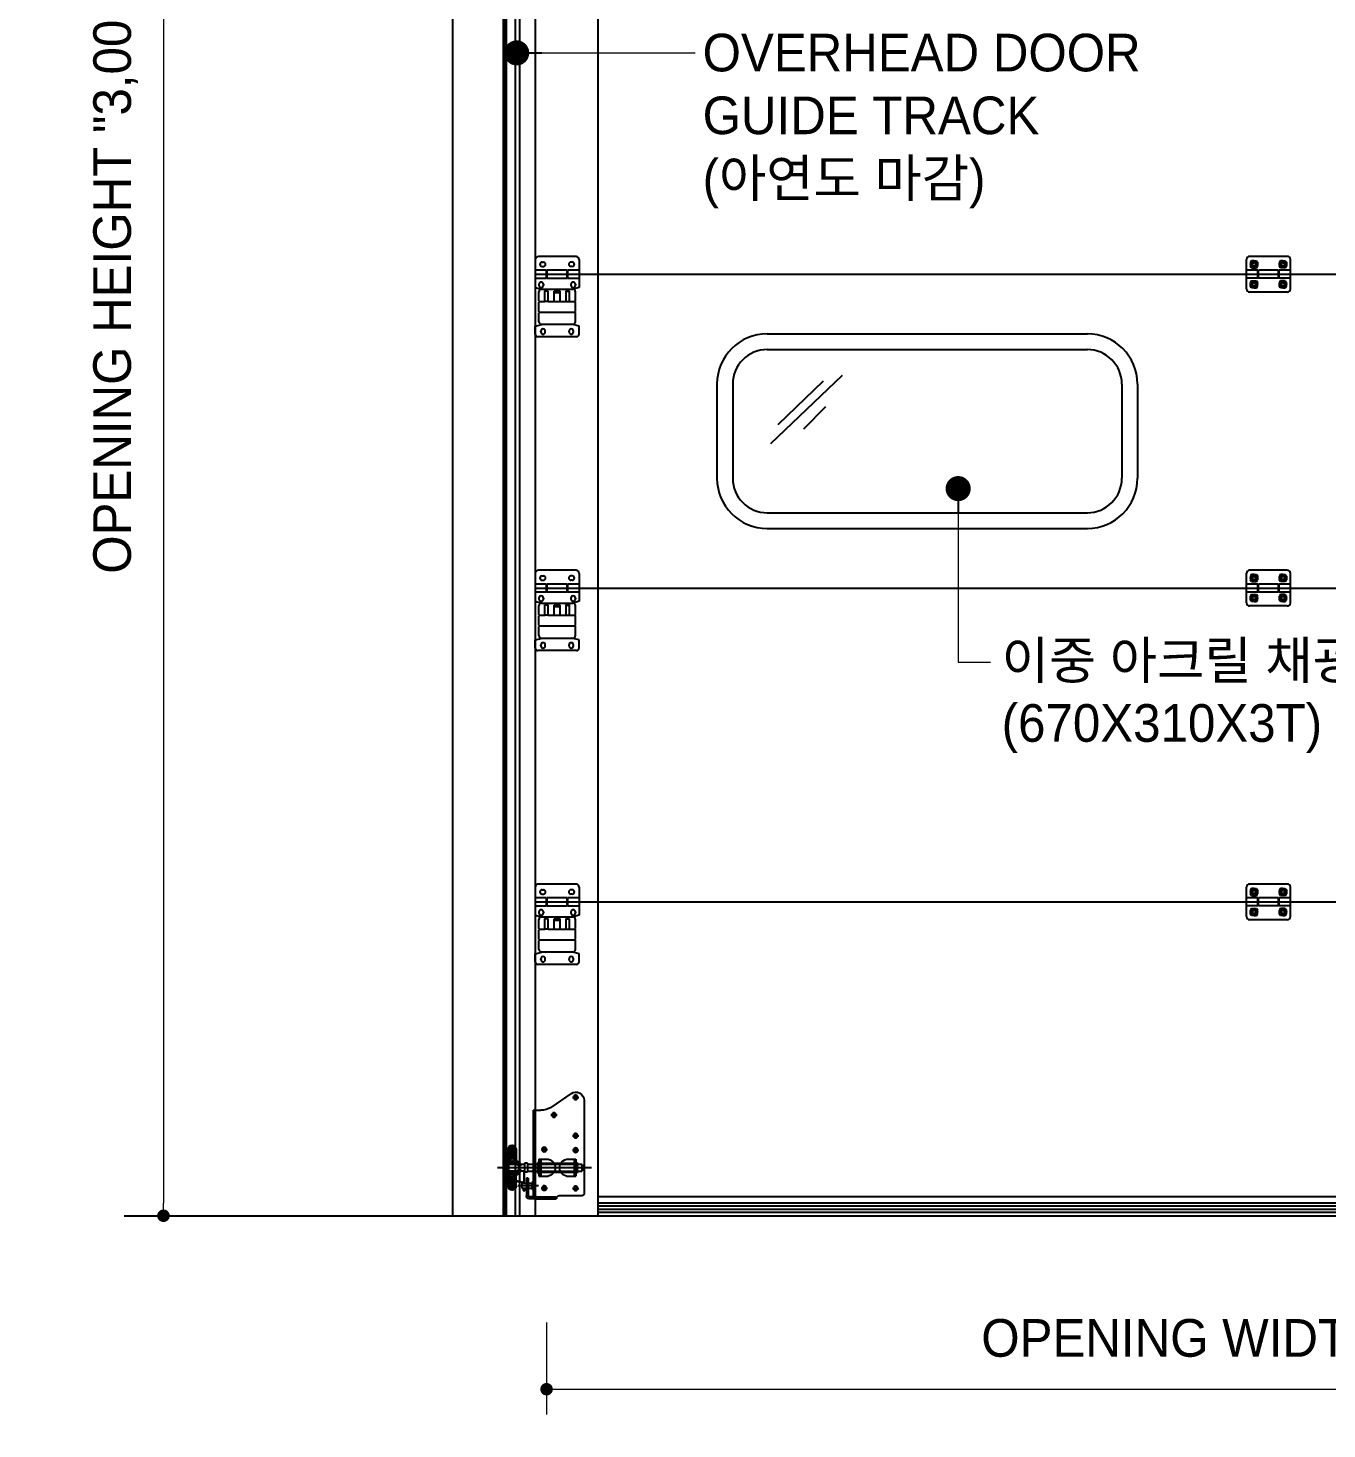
# Model space of a CAD drawing. Header units: millimetres. Extents: x 1448 to 104164, y -19509 to -89.
# Drawn here: x 22531 to 24600, y -8008 to -5776 of the extents above; entities that cross this region are included whole.
import ezdxf

# ---------------------------------------------------------------- set-up
doc = ezdxf.new("R2010")
doc.units = ezdxf.units.MM
doc.header["$LTSCALE"] = 60
doc.header["$MEASUREMENT"] = 0
doc.header["$PDSIZE"] = -10
doc.linetypes.add('HIDDEN', pattern=[2, 1, -1])
doc.layers.get('0').update_dxf_attribs({"linetype": 'CONTINUOUS'})
doc.layers.get('Defpoints').update_dxf_attribs({"color": 171, "linetype": 'CONTINUOUS'})
for name, color, linetype in [('2COL', 2, 'CONTINUOUS'), ('8', 8, 'CONTINUOUS'), ('A-text', 3, 'CONTINUOUS'), ('cen', 14, 'CONTINUOUS'), ('DIM', 7, 'CONTINUOUS'), ('HID', 2, 'HIDDEN')]:
    doc.layers.add(name, color=color, linetype=linetype)
doc.styles.add('0T-OUT', font='H2GTRE.TTF')
doc.dimstyles.new('MAIN', dxfattribs={"dimtxt": 1.5, "dimasz": 0.5, "dimexe": 1, "dimexo": 2, "dimgap": 1, "dimtad": 1, "dimdec": 0, "dimdsep": 46, "dimlunit": 6, "dimtxsty": '0T-OUT', "dimblk": 'DOT', "dimcen": 2.5, "dimdle": 2, "dimclrd": 256, "dimclre": 256, "dimclrt": 3, "dimadec": 0, "dimazin": 0, "dimtfac": 1, "dimtdec": 0, "dimtix": 1, "dimtmove": 2, "dimatfit": 3, "dimldrblk": 'DOT', "dimfxl": 1, "dimtvp": 1, "dimtolj": 1, "dimtzin": 0, "dimlwd": 0, "dimlwe": 0, "dimarcsym": 0})
pattern_1 = [(315, (-1349.5989, 143.4213), (-1.122532, -1.122532), [])]
pattern_2 = [(45, (-1349.5989, -156.9184), (-1.122532, 1.122532), [])]

# ---------------------------------------------------------------- blocks, each defined once
blk = doc.blocks.new('_Dot')
at = {"color": 0, "linetype": 'ByBlock', "lineweight": -2}
blk.add_line((-0.5, 0), (-1, 0), dxfattribs=at)
at = {"color": 0, "linetype": 'ByBlock', "const_width": 0.5}
blk.add_lwpolyline([(-0.25, 0, 1), (0.25, 0, 1)], format="xyb", close=True, dxfattribs=at)
blk = doc.blocks.new('*D124')
at = {"layer": 'Defpoints', "color": 0, "transparency": 16777216}
for p in [(23149.2, -4668), (22746.9, -7668), (23149.2, -7668)]:
    blk.add_point(p, dxfattribs=at)
at = {"layer": 'DIM', "lineweight": 0, "transparency": 16777216}
for p, q in [((23029.2, -4668), (22706.9, -4668)), ((22746.9, -4688), (22746.9, -7648)), ((23029.2, -7668), (22706.9, -7668))]:
    blk.add_line(p, q, dxfattribs=at)
at = {"layer": 'DIM', "lineweight": 0, "transparency": 16777216, "xscale": 20, "yscale": 20, "zscale": 20}
for p, rotation in [((22746.9, -4668), 90), ((22746.9, -7668), 270)]:
    blk.add_blockref('_Dot', p, dxfattribs=dict(at, rotation=rotation))
at = {"layer": 'DIM', "color": 3, "transparency": 16777216, "insert": (22670.7, -6168), "char_height": 60, "attachment_point": 5, "rotation": 90, "style": '0T-OUT'}
blk.add_mtext('\\A1;OPENING HEIGHT "3,000"', dxfattribs=at)
blk = doc.blocks.new('버텀힌지')
h = blk.add_hatch()
h.set_pattern_fill('ANSI31', color=8, scale=0.5, style=0)
h.set_pattern_definition(pattern_2)
edge = h.paths.add_edge_path()
edge.add_arc((42.8, 22.5), 6.55, 0, 180)
edge.add_line((36.3, 22.5), (38.6, 22.5))
edge.add_arc((42.8, 22.5), 4.26, 0, 180, ccw=False)
edge.add_line((47.1, 22.5), (49.4, 22.5))
h = blk.add_hatch()
h.set_pattern_fill('ANSI31', color=8, scale=0.5, style=0)
h.set_pattern_definition(pattern_2)
h.paths.add_polyline_path([(42.8, 26.3, 0.453839), (42.3, 26.8, 0.241553), (39.1, 24.6), (40.1, 22.5, -0.254336), (41.3, 24.9), (41.3, 9.5), (38.8, 7.6), (38.8, 5.1), (40.3, 5.1), (40.3, 6.8), (42.8, 8.7)])
h = blk.add_hatch()
h.set_pattern_fill('ANSI31', color=8, scale=0.5, angle=90, style=0)
h.set_pattern_definition([(135, (-1349.5989, -156.9184), (-1.122532, -1.122532), [])])
edge = h.paths.add_edge_path()
edge.add_arc((43.3, 26.3), 0.5, 82.3582, 180)
edge.add_line((42.8, 26.3), (42.8, 8.7))
edge.add_line((42.8, 8.7), (45.4, 6.8))
edge.add_line((45.4, 6.8), (45.4, 5.1))
edge.add_line((45.4, 5.1), (46.9, 5.1))
edge.add_line((46.9, 5.1), (46.9, 7.6))
edge.add_line((46.9, 7.6), (44.3, 9.5))
edge.add_line((44.3, 9.5), (44.3, 24.9))
edge.add_arc((42.8, 22.5), 2.76, 0, 57.0793, ccw=False)
edge.add_line((45.6, 22.5), (46.6, 24.6))
edge.add_arc((42.8, 22.5), 4.26, 28.0388, 82.3582)
h = blk.add_hatch()
h.set_pattern_fill('ANSI31', color=8, scale=0.5, style=0)
h.set_pattern_definition([(315, (-1349.5989, 143.3088), (-1.122532, -1.122532), [])])
h.paths.add_polyline_path([(45, 4.3), (48.4, 4.3), (48.4, -1.3), (34, -1.3, 0.000067), (34, -1.3), (34, 4.3), (40.7, 4.3, 0.563264)])
h = blk.add_hatch()
h.set_pattern_fill('ANSI31', color=8, scale=0.5, style=0)
h.set_pattern_definition([(45, (-1349.5989, -156.8059), (-1.122532, 1.122532), [])])
h.paths.add_polyline_path([(45, -17.8), (48.4, -17.8), (48.4, -12.2), (34, -12.2, -0.000067), (34, -12.2), (34, -17.8), (40.7, -17.8, -0.563264)])
h = blk.add_hatch()
h.set_pattern_fill('ANSI31', color=8, scale=0.5, style=0)
h.set_pattern_definition(pattern_1)
h.paths.add_polyline_path([(42.8, -22.3), (40.3, -20.3), (40.3, -18.6), (38.8, -18.6), (38.8, -21.1), (41.3, -23), (41.3, -38.4, -0.254336), (40.1, -36), (39.1, -38, 0.241553), (42.3, -40.3, 0.453839), (42.8, -39.8)])
h = blk.add_hatch()
h.set_pattern_fill('ANSI31', color=8, scale=0.5, angle=90, style=0)
h.set_pattern_definition([(225, (-1349.5989, 143.4213), (-1.122532, 1.122532), [])])
edge = h.paths.add_edge_path()
edge.add_arc((43.3, -39.6), 0.5, 180, 277.6418)
edge.add_arc((42.8, -36), 4.26, 277.6418, 331.9612)
edge.add_line((45.6, -36), (46.6, -38))
edge.add_arc((42.8, -36), 2.76, 302.9207, 360)
edge.add_line((44.3, -38.4), (44.3, -23))
edge.add_line((46.9, -21.1), (44.3, -23))
edge.add_line((46.9, -21.1), (46.9, -18.6))
edge.add_line((45.4, -18.6), (46.9, -18.6))
edge.add_line((45.4, -20.3), (45.4, -18.6))
edge.add_line((45.4, -20.3), (42.8, -22.3))
edge.add_line((42.8, -39.8), (42.8, -22.3))
h = blk.add_hatch()
h.set_pattern_fill('ANSI31', color=8, scale=0.5, style=0)
h.set_pattern_definition(pattern_1)
edge = h.paths.add_edge_path()
edge.add_arc((42.8, -36), 6.55, 180, 360, ccw=False)
edge.add_line((36.3, -36), (38.6, -36))
edge.add_arc((42.8, -36), 4.26, 180, 360)
edge.add_line((47.1, -36), (49.4, -36))
at = {"color": 8}
for p, q in [((-72, 100.8), (-72, -48.2)), ((-19.3, 89.4), (-51.7, 111.5)), ((9, 84.8), (-3.3, 84.8)), ((9, 84.8), (9, -51.2)), ((36.3, 22.5), (36.3, 4.3)), ((36.3, 22.5), (38.6, 22.5)), ((38.6, 22.5), (38.6, 4.3)), ((39.1, 24.6), (39.1, 7.7)), ((40.1, 22.5), (39.1, 24.6)), ((40.1, 22.5), (40.1, 8.5)), ((41.3, 24.9), (41.3, 9.5)), ((42.8, 26.3), (42.8, 8.7)), ((42.8, 26.3), (42.8, 9.4)), ((44.3, 24.9), (44.3, 9.5)), ((45.6, 22.5), (46.6, 24.6)), ((45.6, 22.5), (45.6, 8.5)), ((46.6, 24.6), (46.6, 7.7)), ((47.1, 22.5), (47.1, 4.3)), ((47.1, 22.5), (49.4, 22.5)), ((49.4, 22.5), (49.4, -36)), ((-61, 1.8), (-59, 0.8)), ((-61, 1.8), (-61, -15.2)), ((-61, 0.9), (-59, 0)), ((-59, 6.8), (-59, -20.2)), ((-44, 6.8), (-59, 6.8)), ((-56, 6.8), (-56, -20.2)), ((-3, 0.3), (-56, 0.3)), ((0, 6.8), (-15, 6.8)), ((-3, 6.8), (-3, -20.2)), ((0, 6.8), (0, -20.2)), ((2, 1.8), (0, 0.8)), ((2, 0.9), (0, 0)), ((2, 1.8), (2, -15.2)), ((18.2, 0.3), (18.2, -13.7)), ((18.2, 0.3), (23.2, 0.3)), ((23.2, 0.3), (23.2, -13.7)), ((40.7, 4.3), (34, 4.3)), ((34, 4.3), (34, -1.6)), ((38.8, 7.6), (41.3, 9.5)), ((38.8, 7.6), (38.8, 5.1)), ((40.3, 5.1), (38.8, 5.1)), ((40.3, 6.8), (42.8, 8.7)), ((40.3, 6.8), (40.3, 5.1)), ((45.4, 6.8), (42.8, 8.7)), ((46.9, 7.6), (44.3, 9.5)), ((48.4, 4.3), (45, 4.3)), ((45.4, 6.8), (45.4, 5.1)), ((45.4, 5.1), (46.9, 5.1)), ((46.9, 7.6), (46.9, 5.1)), ((48.4, -1.3), (48.4, 4.3)), ((-68.8, -1.8), (-68.3, -1.3)), ((-68.8, -1.8), (-68.8, -11.7)), ((-68.8, -11.7), (-68.3, -12.2)), ((-68.3, -1.3), (18.2, -1.3)), ((-68.3, -1.3), (-68.3, -12.2)), ((18.2, -12.2), (-68.3, -12.2)), ((-61, -14.4), (-59, -13.5)), ((-61, -15.2), (-59, -14.3)), ((-44, -20.2), (-59, -20.2)), ((-3, -13.7), (-56, -13.7)), ((0, -20.2), (-15, -20.2)), ((2, -14.4), (0, -13.5)), ((2, -15.2), (0, -14.3)), ((18.2, -13.7), (23.2, -13.7)), ((23.3, -13.6), (22.8, -13.6)), ((23.2, -1.3), (28.3, -1.3)), ((23.2, -12.2), (28.3, -12.2)), ((34, -1.3), (48.4, -1.3)), ((34, -12.2), (34, -17.8)), ((34, -12.2), (48.4, -12.2)), ((40.7, -17.8), (34, -17.8)), ((36.3, -36), (36.3, -17.8)), ((38.6, -17.8), (38.6, -36)), ((40.3, -18.6), (38.8, -18.6)), ((38.8, -21.1), (38.8, -18.6)), ((38.8, -21.1), (41.3, -23)), ((39.1, -38), (39.1, -21.3)), ((40.1, -36), (40.1, -22)), ((40.3, -20.3), (40.3, -18.6)), ((40.3, -20.3), (42.8, -22.3)), ((45.4, -20.3), (42.8, -22.3)), ((42.8, -39.8), (42.8, -22.3)), ((46.9, -21.1), (44.3, -23)), ((48.4, -17.8), (45, -17.8)), ((45.4, -20.3), (45.4, -18.6)), ((45.4, -18.6), (46.9, -18.6)), ((45.6, -36), (45.6, -22)), ((46.6, -38), (46.6, -21.3)), ((46.9, -21.1), (46.9, -18.6)), ((47.1, -17.8), (47.1, -36)), ((47.1, -17.8), (47.1, -36)), ((48.4, -1.3), (48.4, -12.2)), ((48.9, -1.8), (48.4, -1.3)), ((48.4, -12.2), (48.9, -11.7)), ((48.4, -12.2), (48.4, -17.8)), ((48.9, -1.8), (48.9, -11.7)), ((9, -28.2), (11.5, -30.2)), ((9, -42.2), (11.5, -40.2)), ((11.5, -30.2), (11.5, -40.2)), ((17, -31.2), (11.5, -31.2)), ((17, -39.2), (11.5, -39.2)), ((17, -23.2), (17, -51.7)), ((17, -23.2), (20, -23.2)), ((20, -23.2), (20, -51.7)), ((27, -31.2), (20, -31.2)), ((27, -39.2), (20, -39.2)), ((24.2, -31.2, 0.7), (24.2, -31, 0.7)), ((27, -31.2), (27, -39.2)), ((38.6, -36), (36.3, -36)), ((36.4, -27.7, 12.9), (36.5, -28.5, 13)), ((40.1, -36), (39.1, -38)), ((41.3, -38.4), (41.3, -23)), ((42.8, -39.8), (42.8, -22.9)), ((44.3, -38.4), (44.3, -23)), ((45.6, -36), (46.6, -38)), ((49.4, -36), (47.1, -36)), ((-32.5, -51.2), (-69, -51.2)), ((-28.5, -55.2), (-28.5, -55.2)), ((4.5, -56.2), (-27.5, -56.2)), ((3.5, -56.2), (15.5, -56.2)), ((4.5, -54.2), (4.5, -56.2)), ((4.7, -53.2), (15.5, -53.2))]:
    blk.add_line(p, q, dxfattribs=at)
at = {"color": 8, "extrusion": (-0.707107, -2e-16, 0.707107)}
for p, q in [((22.8, -31.2, -0.7), (22.8, -13.6, -0.7)), ((23.3, -31.2, -0.2), (23.3, -13.6, -0.2)), ((22.3, -41.6, -1.2), (22.8, -39.2, -0.7)), ((22.9, -41.8, -0.6), (23.4, -39.2, -0.1)), ((24.1, -41.8, 0.6), (23.6, -39.2, 0.1)), ((23.7, -31.2, 0.2), (23.7, -30.6, 0.2)), ((24, -30.1, 0.5), (36.4, -27.7, 12.9)), ((24.7, -41.6, 1.2), (24.2, -39.2, 0.7)), ((24.4, -30.8, 0.9), (36.5, -28.5, 13))]:
    blk.add_line(p, q, dxfattribs=at)
at = {"color": 8}
for centre, radius in [((-58.5, 105.3), 3.5), ((-24, 77.3), 3.5), ((-58.5, 44.3), 3.5), ((-58.5, 21.3), 3.5), ((-8.5, 22.3), 3.5), ((42.8, 5.6), 2.51), ((42.8, -19.1), 2.51), ((-58.5, -39.7), 3.5), ((-8.5, -39.2), 3.5)]:
    blk.add_circle(centre, radius, dxfattribs=at)
for centre, radius, start, end in [((-59, 100.8), 13, 55.6411, 180), ((-3.3, 114.8), 30, 237.6965, 270), ((42.8, 22.5), 6.55, 0, 180), ((42.8, 22.5), 4.26, 0, 180), ((42.8, 22.5), 4.26, 97.6418, 151.9612), ((42.8, 22.5), 2.76, 122.9207, 180), ((42.3, 26.3), 0.5, 0, 97.6418), ((43.3, 26.3), 0.5, 82.3582, 180), ((42.8, 22.5), 4.26, 28.0388, 82.3582), ((42.8, 22.5), 2.76, 0, 57.0793), ((-46.8, -6.7), 13.8, 30.5195, 78.3473), ((-12.2, -6.7), 13.8, 101.6527, 149.4805), ((31.2, -3.1), 3.34, 31.3739, 148.6261), ((-46.8, -6.7), 13.8, 281.6527, 329.4805), ((-12.2, -6.7), 13.8, 210.5195, 258.3473), ((31.2, -1.5), 2.85, 177.0662, 2.9338), ((31.2, -12), 2.85, 357.0586, 182.9414), ((31.2, -10.4), 3.34, 211.3861, 328.6139), ((42.8, -36), 6.55, 180, 0), ((42.8, -36), 4.26, 180, 0), ((42.8, -36), 4.26, 208.0388, 262.3582), ((42.8, -36), 2.76, 180, 237.0793), ((42.3, -39.6), 0.5, 262.3582, 0), ((43.3, -39.6), 0.5, 180, 277.6418), ((42.8, -36), 4.26, 277.6418, 331.9612), ((42.8, -36), 2.76, 302.9207, 0), ((-69, -48.2), 3, 180, 270), ((-32.5, -55.2), 4, 0, 90), ((-27.5, -55.2), 1, 180, 270), ((7.5, -54.2), 3, 90, 180), ((15.5, -51.7), 4.5, 270, 0), ((15.5, -51.7), 1.5, 270, 0)]:
    blk.add_arc(centre, radius, start, end, dxfattribs=at)
at = {"color": 8, "extrusion": (-0.707107, -2e-16, 0.707107)}
for centre, radius, start, end in [((42.2, 16.6, -16.6), 1.85, 250.5892, 109.4108), ((42.2, 16.6, -16.6), 1, 244.8195, 115.1805), ((30.6, 17.4, -16.6), 0.5, 189.0076, 270), ((31, 17.9, -16.6), 0.2, 187.7162, 270)]:
    blk.add_arc(centre, radius, start, end, dxfattribs=at)
at = {"layer": 'cen', "color": 8}
for p, q in [((-53.5, 105.3), (-63.5, 105.3)), ((-58.5, 100.3), (-58.5, 110.3)), ((-29, 77.3), (-19, 77.3)), ((-24, 72.3), (-24, 82.3)), ((-58.5, 39.3), (-58.5, 49.3)), ((-53.5, 44.3), (-63.5, 44.3)), ((-58.5, 16.3), (-58.5, 26.3)), ((-8.5, 17.3), (-8.5, 27.3)), ((-53.5, 21.3), (-63.5, 21.3)), ((-3.5, 22.3), (-13.5, 22.3)), ((-83.7, -6.7), (66, -6.7)), ((-83.7, -6.7), (66, -6.7)), ((-83.7, -6.7), (20.1, -6.7)), ((-53.5, -39.7), (-63.5, -39.7)), ((-58.5, -44.7), (-58.5, -34.7)), ((-3.5, -39.2), (-13.5, -39.2)), ((-8.5, -44.2), (-8.5, -34.2)), ((33.8, -35.2), (0.4, -35.2))]:
    blk.add_line(p, q, dxfattribs=at)
at = {"layer": 'Defpoints', "color": 8, "linetype": 'ByBlock'}
for p in [(18.2, 0.3), (18.2, -13.7)]:
    blk.add_point(p, dxfattribs=at)
at = {"layer": 'DIM', "color": 8, "ltscale": 4}
blk.add_line((6, -51.2), (6, -54.2), dxfattribs=at)
at = {"layer": 'DIM', "color": 8}
blk.add_line((7.5, -51.2), (9, -51.2), dxfattribs=at)
at = {"layer": 'HID', "color": 8}
for p, q in [((6, 84.8), (6, -51.2)), ((-3, -0.5), (-56, -0.5)), ((-3, -12.9), (-56, -12.9)), ((4.5, -53.2), (-27.5, -53.2))]:
    blk.add_line(p, q, dxfattribs=at)
for centre, start, end in [((-46.8, -6.7), 329.4805, 30.5195), ((-12.2, -6.7), 149.4805, 210.5195)]:
    blk.add_arc(centre, 13.8, start, end, dxfattribs=at)
blk = doc.blocks.new('사이드힌지')
at = {"layer": '8'}
for p, q in [((-14.5, 55), (-14.5, 10.5)), ((50.5, 60), (-9.5, 60)), ((-3.5, 51), (-1.5, 51)), ((44.5, 51), (42.5, 51)), ((55.5, 55), (55.5, 10.5)), ((3.5, 38), (-14.5, 38)), ((3.5, 25), (-14.5, 25)), ((-3.5, 44), (-1.5, 44)), ((3.5, 25), (3.5, 38)), ((3.5, 36.8), (4.5, 36.8)), ((3.5, 26.3), (4.5, 26.3)), ((4.5, 25), (4.5, 38)), ((36.5, 38), (4.5, 38)), ((36.5, 25), (4.5, 25)), ((36.5, 25), (36.5, 38)), ((36.5, 36.8), (37.5, 36.8)), ((36.5, 26.3), (37.5, 26.3)), ((37.5, 25), (37.5, 38)), ((55.5, 38), (37.5, 38)), ((55.5, 25), (37.5, 25)), ((44.5, 44), (42.5, 44)), ((-14.5, 10.5), (-4.5, 7.7)), ((-8.5, 15.7), (-8.5, 14.2)), ((-8.5, -10.7), (-8.5, 3.7)), ((-4.5, 7.7), (45.5, 7.7)), ((-1.5, 15.7), (-1.5, 14.2)), ((0.7, 4.5), (0.4, 5.2)), ((0.7, -11.7), (0.7, 4.5)), ((5.9, 4.5), (1, 4.5)), ((6.2, 4.5), (6.5, 5.2)), ((6.2, -11.7), (6.2, 4.5)), ((15.5, -11.7), (15.5, 4.5)), ((15.5, 4.5), (25.5, 4.5)), ((15.5, 2.5), (25.5, 2.5)), ((25.5, -11.7), (25.5, 4.5)), ((34.7, 4.5), (34.4, 5.2)), ((34.7, -11.7), (34.7, 4.5)), ((35, 4.5), (39.9, 4.5)), ((40.2, 4.5), (40.5, 5.2)), ((40.2, -11.7), (40.2, 4.5)), ((42.5, 15.7), (42.5, 14.2)), ((55.5, 10.5), (45.9, 7.7)), ((49.5, 15.7), (49.5, 14.2)), ((49.5, -10.7), (49.5, 3.7)), ((-7.5, -11.7), (-8.5, -10.7)), ((-7.5, -11.7), (-8.5, -12.7)), ((-8.5, -27.7), (-8.5, -12.7)), ((-7.5, -11.7), (0.7, -11.7)), ((0.7, -11.7), (0.4, -12.4)), ((5.9, -11.7), (1, -11.7)), ((6.2, -11.7), (34.7, -11.7)), ((6.2, -11.7), (6.5, -12.4)), ((34.7, -11.7), (34.4, -12.4)), ((35, -11.7), (39.9, -11.7)), ((40.2, -11.7), (48.5, -11.7)), ((40.2, -11.7), (40.5, -12.4)), ((48.5, -11.7), (49.5, -10.7)), ((48.5, -11.7), (49.5, -12.7)), ((49.5, -27.7), (49.5, -12.7)), ((-7.5, -28.7), (-8.5, -27.7)), ((-7.5, -28.7), (-8.5, -29.7)), ((-8.5, -44.1), (-8.5, -29.7)), ((-7.5, -28.7), (48.5, -28.7)), ((48.5, -28.7), (49.5, -27.7)), ((48.5, -28.7), (49.5, -29.7)), ((49.5, -44.1), (49.5, -29.7)), ((-14.5, -50.9), (-2.5, -48.1)), ((-14.5, -63.9), (-14.5, -50.9)), ((-5.5, -60.4), (-5.5, -58.9)), ((-4.5, -48.1), (45.5, -48.1)), ((1.5, -60.4), (1.5, -58.9)), ((39.5, -60.4), (39.5, -58.9)), ((55.5, -50.9), (43.5, -48.1)), ((46.5, -60.4), (46.5, -58.9)), ((55.5, -63.9), (55.5, -50.9)), ((51.5, -67.9), (-10.5, -67.9))]:
    blk.add_line(p, q, dxfattribs=at)
for centre, radius, start, end in [((-9.5, 55), 5, 90, 180), ((-3.5, 47.5), 3.5, 90, 270), ((-1.5, 47.5), 3.5, 270, 90), ((42.5, 47.5), 3.5, 90, 270), ((44.5, 47.5), 3.5, 270, 90), ((50.5, 55), 5, 0, 90), ((-5, 15.7), 3.5, 0, 180), ((-5, 14.2), 3.5, 180, 0), ((-4.5, 3.7), 4, 90, 180), ((46, 15.7), 3.5, 0, 180), ((46, 14.2), 3.5, 180, 0), ((45.5, 3.7), 4, 0, 90), ((-4.5, -44.1), 4, 180, 270), ((45.5, -44.1), 4, 270, 0), ((-10.5, -63.9), 4, 180, 270), ((-2, -58.9), 3.5, 0, 180), ((-2, -60.4), 3.5, 180, 0), ((43, -58.9), 3.5, 0, 180), ((43, -60.4), 3.5, 180, 0), ((51.5, -63.9), 4, 270, 0)]:
    blk.add_arc(centre, radius, start, end, dxfattribs=at)
blk = doc.blocks.new('*D126')
at = {"layer": 'Defpoints', "color": 0, "transparency": 16777216}
for p in [(23357.2, -7718.1), (25657.2, -7715.3), (25657.2, -7944.4)]:
    blk.add_point(p, dxfattribs=at)
at = {"layer": 'DIM', "lineweight": 0, "transparency": 16777216}
for p, q in [((23357.2, -7838.1), (23357.2, -7984.4)), ((25657.2, -7835.3), (25657.2, -7984.4)), ((23377.2, -7944.4), (25637.2, -7944.4))]:
    blk.add_line(p, q, dxfattribs=at)
at = {"layer": 'DIM', "lineweight": 0, "transparency": 16777216, "xscale": 20, "yscale": 20, "zscale": 20, "rotation": 180}
blk.add_blockref('_Dot', (23357.2, -7944.4), dxfattribs=at)
at = {"layer": 'DIM', "lineweight": 0, "transparency": 16777216, "xscale": 20, "yscale": 20, "zscale": 20}
blk.add_blockref('_Dot', (25657.2, -7944.4), dxfattribs=at)
at = {"layer": 'DIM', "color": 3, "transparency": 16777216, "insert": (24507.2, -7868.2), "char_height": 60, "attachment_point": 5, "style": '0T-OUT'}
blk.add_mtext('\\A1;OPENING WIDTH "2,300"', dxfattribs=at)
blk = doc.blocks.new('센터힌지')
at = {"color": 8}
for p, q in [((-30, -17.5), (-30, 29.5)), ((35, 34.5), (-25, 34.5)), ((-21.8, 27.6), (-23.6, 25.1)), ((-21.8, 27.6), (-23.6, 25.1)), ((-23.6, 25.1), (-23.6, 18.9)), ((-23.6, 25.1), (-23.6, 18.9)), ((-18, 27.6), (-21.8, 27.6)), ((-18, 27.6), (-21.8, 27.6)), ((-18, 27.6), (-14.2, 27.6)), ((-18, 27.6), (-14.2, 27.6)), ((-14.2, 27.6), (-12.4, 25.1)), ((-14.2, 27.6), (-12.4, 25.1)), ((-12.4, 25.1), (-12.4, 18.9)), ((-12.4, 25.1), (-12.4, 18.9)), ((24.2, 27.6), (22.4, 25.1)), ((24.2, 27.6), (22.4, 25.1)), ((22.4, 25.1), (22.4, 18.9)), ((22.4, 25.1), (22.4, 18.9)), ((28, 27.6), (24.2, 27.6)), ((28, 27.6), (24.2, 27.6)), ((28, 27.6), (31.8, 27.6)), ((28, 27.6), (31.8, 27.6)), ((31.8, 27.6), (33.6, 25.1)), ((31.8, 27.6), (33.6, 25.1)), ((33.6, 25.1), (33.6, 18.9)), ((33.6, 25.1), (33.6, 18.9)), ((40, -17.5), (40, 29.5)), ((-12, 12.5), (-30, 12.5)), ((-21.8, 16.4), (-23.6, 18.9)), ((-21.8, 16.4), (-23.6, 18.9)), ((-21.8, 16.4), (-14.2, 16.4)), ((-21.8, 16.4), (-14.2, 16.4)), ((-14.2, 16.4), (-12.4, 18.9)), ((-14.2, 16.4), (-12.4, 18.9)), ((-12, -0.5), (-12, 12.5)), ((-12, 11.2), (-11, 11.2)), ((-12, 0.8), (-11, 0.8)), ((-11, -0.5), (-11, 12.5)), ((21, 12.5), (-11, 12.5)), ((21, -0.5), (21, 12.5)), ((21, 11.2), (22, 11.2)), ((21, 0.8), (22, 0.8)), ((22, -0.5), (22, 12.5)), ((40, 12.5), (22, 12.5)), ((24.2, 16.4), (22.4, 18.9)), ((24.2, 16.4), (22.4, 18.9)), ((31.8, 16.4), (24.2, 16.4)), ((31.8, 16.4), (24.2, 16.4)), ((31.8, 16.4), (33.6, 18.9)), ((31.8, 16.4), (33.6, 18.9)), ((-12, -0.5), (-30, -0.5)), ((-21.8, -4.4), (-23.6, -6.9)), ((-21.8, -4.4), (-23.6, -6.9)), ((-23.6, -13.1), (-23.6, -6.9)), ((-23.6, -13.1), (-23.6, -6.9)), ((-21.8, -15.6), (-23.6, -13.1)), ((-21.8, -15.6), (-23.6, -13.1)), ((-21.8, -4.4), (-14.2, -4.4)), ((-21.8, -4.4), (-14.2, -4.4)), ((-18, -15.6), (-21.8, -15.6)), ((-18, -15.6), (-21.8, -15.6)), ((-18, -15.6), (-14.2, -15.6)), ((-18, -15.6), (-14.2, -15.6)), ((-14.2, -4.4), (-12.4, -6.9)), ((-14.2, -4.4), (-12.4, -6.9)), ((-14.2, -15.6), (-12.4, -13.1)), ((-14.2, -15.6), (-12.4, -13.1)), ((-12.4, -13.1), (-12.4, -6.9)), ((-12.4, -13.1), (-12.4, -6.9)), ((21, -0.5), (-11, -0.5)), ((40, -0.5), (22, -0.5)), ((24.2, -4.4), (22.4, -6.9)), ((24.2, -4.4), (22.4, -6.9)), ((22.4, -13.1), (22.4, -6.9)), ((22.4, -13.1), (22.4, -6.9)), ((24.2, -15.6), (22.4, -13.1)), ((24.2, -15.6), (22.4, -13.1)), ((31.8, -4.4), (24.2, -4.4)), ((31.8, -4.4), (24.2, -4.4)), ((28, -15.6), (24.2, -15.6)), ((28, -15.6), (24.2, -15.6)), ((28, -15.6), (31.8, -15.6)), ((28, -15.6), (31.8, -15.6)), ((31.8, -4.4), (33.6, -6.9)), ((31.8, -4.4), (33.6, -6.9)), ((31.8, -15.6), (33.6, -13.1)), ((31.8, -15.6), (33.6, -13.1)), ((33.6, -13.1), (33.6, -6.9)), ((33.6, -13.1), (33.6, -6.9)), ((35, -22.5), (-25, -22.5))]:
    blk.add_line(p, q, dxfattribs=at)
for centre, radius in [((-18, 22), 5.62), ((-18, 22), 5.62), ((-18, 22), 3.53), ((-18, 22), 3.53), ((-18, 22), 2.7), ((-18, 22), 2.7), ((28, 22), 5.62), ((28, 22), 5.62), ((28, 22), 3.53), ((28, 22), 3.53), ((28, 22), 2.7), ((28, 22), 2.7), ((-18, -10), 5.62), ((-18, -10), 5.62), ((-18, -10), 3.53), ((-18, -10), 3.53), ((-18, -10), 2.7), ((-18, -10), 2.7), ((28, -10), 5.62), ((28, -10), 5.62), ((28, -10), 3.53), ((28, -10), 3.53), ((28, -10), 2.7), ((28, -10), 2.7)]:
    blk.add_circle(centre, radius, dxfattribs=at)
for centre, start, end in [((-25, 29.5), 90, 180), ((35, 29.5), 0, 90), ((-25, -17.5), 180, 270), ((35, -17.5), 270, 0)]:
    blk.add_arc(centre, 5, start, end, dxfattribs=at)
blk = doc.blocks.new('DOT')
at = {"color": 0, "linetype": 'ByBlock'}
blk.add_line((-0.5, 0), (-1, 0), dxfattribs=at)
at = {"color": 0, "linetype": 'ByBlock', "const_width": 0.5}
blk.add_lwpolyline([(-0.25, 0, 1), (0.25, 0, 1)], format="xyb", close=True, dxfattribs=at)

msp = doc.modelspace()

# ---------------------------------------------------------------- linework, layer by layer
at = {"color": 3}
for p, q in [((23207.5, -3418), (23207.5, -7668)), ((23828.2, -6329.3), (23713.9, -6438.3)), ((23797.8, -6338.6), (23725.5, -6407.9)), ((23801.6, -6379.2), (23766.6, -6414.9))]:
    msp.add_line(p, q, dxfattribs=at)
at = {"color": 4}
for p, q in [((23287.8, -3418), (23287.8, -7668)), ((23289.8, -3418), (23289.8, -7668)), ((23292.6, -3418), (23292.6, -7668)), ((23307.3, -3418), (23307.3, -7668)), ((23314, -3418), (23314, -7668)), ((23708.7, -6263), (24218.7, -6263)), ((23708.7, -6263), (24218.7, -6263)), ((23708.7, -6288), (24218.7, -6288)), ((23708.7, -6288), (24218.7, -6288)), ((23628.7, -6343), (23628.7, -6493)), ((23653.7, -6343), (23653.7, -6493)), ((24273.7, -6343), (24273.7, -6493)), ((24298.7, -6343), (24298.7, -6493)), ((23708.7, -6548), (24218.7, -6548)), ((23708.7, -6573), (24218.7, -6573))]:
    msp.add_line(p, q, dxfattribs=at)
at = {"color": 7, "linetype": 'Continuous'}
for p, q in [((23339, -4668), (23339, -7668)), ((23439, -4668), (23439, -7668))]:
    msp.add_line(p, q, dxfattribs=at)
for p, q in [((23339, -6168), (25675.5, -6168)), ((23339, -6668), (25675.5, -6668)), ((23339, -7168), (25675.5, -7168))]:
    msp.add_line(p, q)
at = {"ltscale": 0.002}
msp.add_line((23187.8, -7668), (25953.4, -7668), dxfattribs=at)
at = {"color": 4}
for centre, radius, start, end in [((23708.7, -6343), 80, 90, 180), ((23708.7, -6343), 80, 90, 180), ((24218.7, -6343), 80, 0, 90), ((24218.7, -6343), 80, 0, 90), ((23708.7, -6343), 55, 90, 180), ((23708.7, -6343), 55, 90, 180), ((24218.7, -6343), 55, 0, 90), ((24218.7, -6343), 55, 0, 90), ((23708.7, -6493), 80, 180, 270), ((23708.7, -6493), 55, 180, 270), ((24218.7, -6493), 80, 270, 0), ((24218.7, -6493), 55, 270, 0)]:
    msp.add_arc(centre, radius, start, end, dxfattribs=at)
at = {"layer": '2COL'}
msp.add_line((22684.3, -7668), (26257, -7668), dxfattribs=at)
at = {"layer": 'DIM', "color": 7}
for p, q in [((25575.5, -7638), (23439, -7638)), ((25575.5, -7648), (23439, -7648)), ((25575.5, -7653), (23439, -7653)), ((25575.5, -7658), (23439, -7658)), ((25575.5, -7663), (23439, -7663))]:
    msp.add_line(p, q, dxfattribs=at)

# ---------------------------------------------------------------- block references
for name, p in [('사이드힌지', (23353.6, -6199.6)), ('센터힌지', (24502.2, -6174)), ('사이드힌지', (23353.6, -6699.6)), ('센터힌지', (24502.2, -6674)), ('사이드힌지', (23353.6, -7199.6)), ('센터힌지', (24502.2, -7174))]:
    msp.add_blockref(name, p)
at = {"xscale": -1}
msp.add_blockref('버텀힌지', (23345, -7584.8), dxfattribs=at)

# ---------------------------------------------------------------- texts
at = {"layer": 'A-text', "ltscale": 0.1, "char_height": 60, "attachment_point": 1, "style": '0T-OUT'}
for s, insert in [('OVERHEAD DOOR\\PGUIDE TRACK\\P(아연도 마감)', (23605.8, -5784.8)), ('이중 아크릴 채광창\\P(670X310X3T)', (24082.2, -6752.9))]:
    msp.add_mtext(s, dxfattribs=dict(at, insert=insert))

# ---------------------------------------------------------------- dimensions: what is measured, and where the dimension line sits
at = {"layer": 'DIM'}
dim = msp.add_linear_dim(base=(22746.9, -7668), p1=(23149.2, -4668), p2=(23149.2, -7668), angle=90, text='OPENING HEIGHT "<>"', dimstyle='MAIN', override={"dimscale": 40, "dimexo": 3}, dxfattribs=at)
dim.commit()
dim.dimension.update_dxf_attribs({"geometry": '*D124', "text_midpoint": (22670.7, -6168)})
dim = msp.add_linear_dim(base=(25657.2, -7944.4), p1=(23357.2, -7718.1), p2=(25657.2, -7715.3), text='OPENING WIDTH "<>"', dimstyle='MAIN', override={"dimscale": 40, "dimexo": 3}, dxfattribs=at)
dim.commit()
dim.dimension.update_dxf_attribs({"geometry": '*D126', "text_midpoint": (24507.2, -7868.2)})

# ---------------------------------------------------------------- leaders
for points in [[(23309.6, -5815.4), (23593.7, -5815.4)], [(24012.9, -6509.5), (24012.9, -6786.2), (24064.3, -6786.2)]]:
    msp.add_leader(points, dimstyle='MAIN', override={"dimscale": 40, "dimasz": 1, "dimtad": 0, "dimldrblk": 'DOT', "dimfxl": 2, "dimarcsym": 2})

doc.saveas('drawing.dxf')
